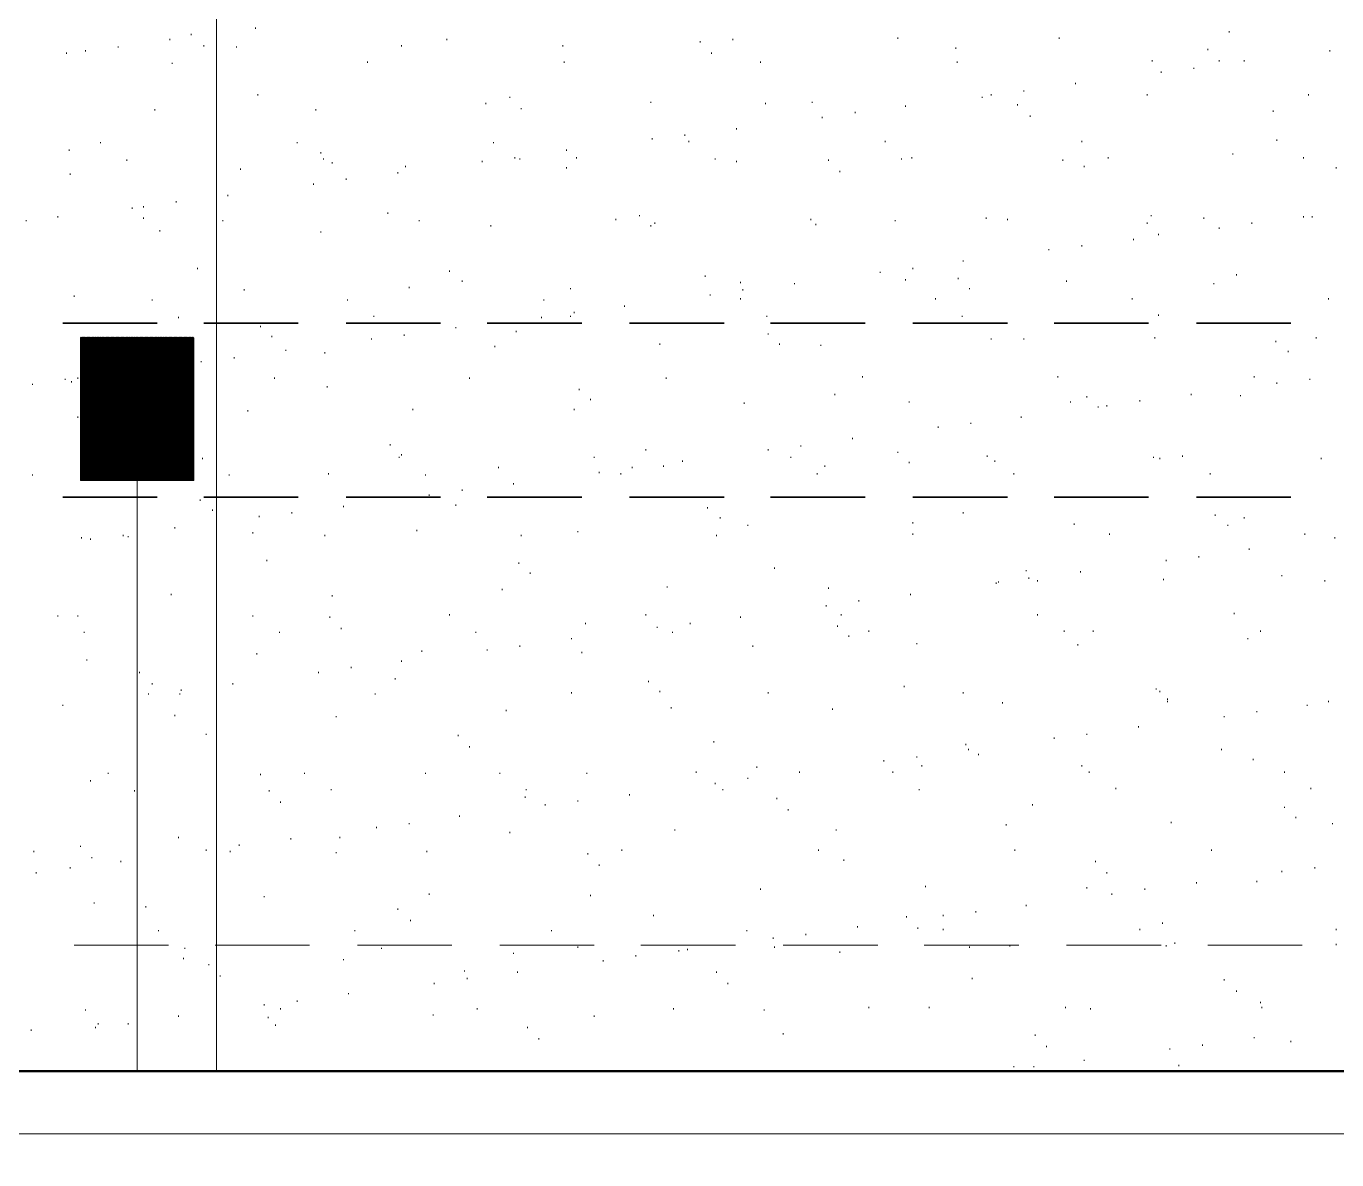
# Model space of a CAD drawing. Header units: inches. Extents: x 5 to 516, y -193 to 129.
# Drawn here: x 62.712 to 66.18, y -88.185 to -85.183 of the extents above; entities that cross this region are included whole.
import ezdxf

# ---------------------------------------------------------------- set-up
doc = ezdxf.new("R2010")
doc.units = ezdxf.units.IN
doc.header["$MEASUREMENT"] = 0
doc.layers.add('PDF4_Geometry', color=7, linetype='Continuous')

msp = doc.modelspace()

# ---------------------------------------------------------------- linework, layer by layer
at = {"layer": 'PDF4_Geometry', "lineweight": 15}
for points in [[(63.2154233, -87.9496505), (63.2154233, -79.9696499)], [(63.0920916, -85.219649), (63.0920916, -85.2163158)], [(63.1487593, -85.2063158), (63.1487593, -85.2029826)], [(63.3187593, -85.1896489), (63.3187593, -85.1863158)], [(63.8254257, -85.219649), (63.8254257, -85.2163158)], [(64.5820921, -85.219649), (64.5820921, -85.2163158)], [(65.018758, -85.2163158), (65.018758, -85.2129826)], [(65.4454277, -85.2163158), (65.4454277, -85.2129826)], [(65.8954263, -85.199649), (65.8954263, -85.1963158)], [(62.8687605, -85.2496491), (62.8687605, -85.2463159)], [(62.9554271, -85.2396491), (62.9554271, -85.2363158)], [(63.1820914, -85.2363158), (63.1820914, -85.2329827)], [(63.2687579, -85.2396491), (63.2687579, -85.2363158)], [(63.7054272, -85.2363158), (63.7054272, -85.2329827)], [(64.1320934, -85.2363158), (64.1320934, -85.2329827)], [(64.4954256, -85.2263158), (64.4954256, -85.2229826)], [(65.1720919, -85.2429827), (65.1720919, -85.2396491)], [(65.8387586, -85.2463159), (65.8387586, -85.2429827)], [(66.1620924, -85.2496491), (66.1620924, -85.2463159)], [(62.8187592, -85.2563159), (62.8187592, -85.2529827)], [(63.098758, -85.2829823), (63.098758, -85.2796491)], [(63.6154274, -85.2796491), (63.6154274, -85.276316)], [(64.1354266, -85.2796491), (64.1354266, -85.276316)], [(64.5254277, -85.2563159), (64.5254277, -85.2529827)], [(64.6554259, -85.2796491), (64.6554259, -85.276316)], [(65.1754251, -85.2796491), (65.1754251, -85.276316)], [(65.6920945, -85.276316), (65.6920945, -85.2729823)], [(65.8687608, -85.276316), (65.8687608, -85.2729823)], [(65.9354247, -85.276316), (65.9354247, -85.2729823)], [(65.7154269, -85.306316), (65.7154269, -85.3029823)], [(65.8020934, -85.296316), (65.8020934, -85.2929823)], [(65.3520914, -85.3563156), (65.3520914, -85.3529825)], [(65.4887593, -85.336316), (65.4887593, -85.3329824)], [(63.3254256, -85.3663157), (63.3254256, -85.3629825)], [(63.9287582, -85.3896493), (63.9287582, -85.3863157)], [(63.9920924, -85.3729825), (63.9920924, -85.3696493)], [(64.3654274, -85.3863157), (64.3654274, -85.3829825)], [(64.6687586, -85.3896493), (64.6687586, -85.3863157)], [(64.7920938, -85.3863157), (64.7920938, -85.3829825)], [(65.2420925, -85.3729825), (65.2420925, -85.3696493)], [(65.2654249, -85.3663157), (65.2654249, -85.3629825)], [(65.3354254, -85.3929825), (65.3354254, -85.3896493)], [(65.6787583, -85.3663157), (65.6787583, -85.3629825)], [(66.1054246, -85.3663157), (66.1054246, -85.3629825)], [(63.0520932, -85.4063157), (63.0520932, -85.4029825)], [(63.4787595, -85.4063157), (63.4787595, -85.4029825)], [(64.0220911, -85.4029825), (64.0220911, -85.3996493)], [(64.8187594, -85.4263157), (64.8187594, -85.4229826)], [(64.9054259, -85.4129826), (64.9054259, -85.4096493)], [(65.0387606, -85.3963157), (65.0387606, -85.3929825)], [(65.3687607, -85.4229826), (65.3687607, -85.4196494)], [(66.0120917, -85.4096493), (66.0120917, -85.4063157)], [(64.5920917, -85.4563158), (64.5920917, -85.4529826)], [(62.9087589, -85.4929827), (62.9087589, -85.4896491)], [(63.4287581, -85.4929827), (63.4287581, -85.4896491)], [(63.9487607, -85.4929827), (63.9487607, -85.4896491)], [(64.3687607, -85.4829827), (64.3687607, -85.4796491)], [(64.4554272, -85.4729826), (64.4554272, -85.469649)], [(64.4654268, -85.4896491), (64.4654268, -85.4863159)], [(64.9854261, -85.4896491), (64.9854261, -85.4863159)], [(65.5054253, -85.4896491), (65.5054253, -85.4863159)], [(66.0220913, -85.4863159), (66.0220913, -85.4829827)], [(62.8254256, -85.5129827), (62.8254256, -85.5096491)], [(63.4920923, -85.5196491), (63.4920923, -85.5163159)], [(64.142093, -85.5129827), (64.142093, -85.5096491)], [(65.905426, -85.5229823), (65.905426, -85.5196491)], [(62.9787594, -85.5396491), (62.9787594, -85.536316)], [(63.2787609, -85.5629824), (63.2787609, -85.5596492)], [(63.4987587, -85.536316), (63.4987587, -85.5329824)], [(63.5220911, -85.546316), (63.5220911, -85.5429824)], [(63.7154267, -85.556316), (63.7154267, -85.5529824)], [(63.9187586, -85.5429824), (63.9187586, -85.5396491)], [(64.0054251, -85.5329824), (64.0054251, -85.5296491)], [(64.0187579, -85.536316), (64.0187579, -85.5329824)], [(64.142093, -85.5596492), (64.142093, -85.556316)], [(64.1687586, -85.5329824), (64.1687586, -85.5296491)], [(64.5354273, -85.536316), (64.5354273, -85.5329824)], [(64.5920917, -85.5429824), (64.5920917, -85.5396491)], [(64.8354253, -85.5396491), (64.8354253, -85.536316)], [(65.028761, -85.536316), (65.028761, -85.5329824)], [(65.0554266, -85.5329824), (65.0554266, -85.5296491)], [(65.4554273, -85.5396491), (65.4554273, -85.536316)], [(65.5120916, -85.556316), (65.5120916, -85.5529824)], [(65.5754258, -85.5329824), (65.5754258, -85.5296491)], [(66.0920918, -85.5329824), (66.0920918, -85.5296491)], [(66.1787584, -85.5596492), (66.1787584, -85.556316)], [(62.8287588, -85.576316), (62.8287588, -85.5729824)], [(63.5587597, -85.5896493), (63.5587597, -85.586316)], [(63.6954276, -85.5729824), (63.6954276, -85.5696492)], [(64.8654275, -85.5696492), (64.8654275, -85.566316)], [(63.2454255, -85.6329825), (63.2454255, -85.6296493)], [(63.4720931, -85.6029825), (63.4720931, -85.5996493)], [(62.9920923, -85.6663158), (62.9920923, -85.6629826)], [(63.0220911, -85.6629826), (63.0220911, -85.6596494)], [(63.108761, -85.6496494), (63.108761, -85.6463158)], [(62.7120935, -85.699649), (62.7120935, -85.6963158)], [(62.7954268, -85.689649), (62.7954268, -85.6863158)], [(63.0220911, -85.6929827), (63.0220911, -85.689649)], [(63.2320927, -85.699649), (63.2320927, -85.6963158)], [(63.6687586, -85.6796494), (63.6687586, -85.6763158)], [(63.7520919, -85.699649), (63.7520919, -85.6963158)], [(64.2720912, -85.6963158), (64.2720912, -85.6929827)], [(64.3354253, -85.6863158), (64.3354253, -85.6829826)], [(64.7887606, -85.6963158), (64.7887606, -85.6929827)], [(65.0120916, -85.699649), (65.0120916, -85.6963158)], [(65.252092, -85.6929827), (65.252092, -85.689649)], [(65.3087598, -85.6963158), (65.3087598, -85.6929827)], [(65.6887579, -85.6863158), (65.6887579, -85.6829826)], [(65.828759, -85.6929827), (65.828759, -85.689649)], [(66.0920918, -85.689649), (66.0920918, -85.6863158)], [(66.1154276, -85.689649), (66.1154276, -85.6863158)], [(63.065426, -85.7263159), (63.065426, -85.7229827)], [(63.4920923, -85.7296491), (63.4920923, -85.7263159)], [(63.9420944, -85.7129827), (63.9420944, -85.709649)], [(64.3654274, -85.7129827), (64.3654274, -85.709649)], [(64.3754271, -85.7063158), (64.3754271, -85.7029827)], [(64.8020934, -85.709649), (64.8020934, -85.7063158)], [(65.6787583, -85.7063158), (65.6787583, -85.7029827)], [(65.7087605, -85.7363159), (65.7087605, -85.7329827)], [(65.8687608, -85.719649), (65.8687608, -85.7163159)], [(65.9554274, -85.7063158), (65.9554274, -85.7029827)], [(65.5054253, -85.7663159), (65.5054253, -85.7629828)], [(65.6420932, -85.7496491), (65.6420932, -85.7463159)], [(65.1920945, -85.806316), (65.1920945, -85.8029824)], [(65.4187587, -85.776316), (65.4187587, -85.7729823)], [(63.1654253, -85.826316), (63.1654253, -85.8229824)], [(63.8320921, -85.8329824), (63.8320921, -85.8296493)], [(64.9720932, -85.8363161), (64.9720932, -85.8329824)], [(65.0587598, -85.826316), (65.0587598, -85.8229824)], [(65.9154256, -85.8429824), (65.9154256, -85.8396493)], [(63.7254263, -85.8763157), (63.7254263, -85.8729825)], [(63.8654274, -85.8596493), (63.8654274, -85.8563157)], [(64.5087583, -85.8463161), (64.5087583, -85.8429824)], [(64.6020913, -85.8629825), (64.6020913, -85.8596493)], [(64.7454256, -85.8663157), (64.7454256, -85.8629825)], [(65.0387606, -85.8563157), (65.0387606, -85.8529825)], [(65.1787583, -85.8529825), (65.1787583, -85.8496493)], [(65.4654269, -85.8596493), (65.4654269, -85.8563157)], [(65.8554246, -85.8663157), (65.8554246, -85.8629825)], [(62.8387584, -85.8996494), (62.8387584, -85.8963158)], [(63.0454268, -85.9096494), (63.0454268, -85.9063158)], [(63.2887605, -85.8829826), (63.2887605, -85.8796493)], [(63.5620928, -85.9096494), (63.5620928, -85.9063158)], [(64.0820921, -85.9096494), (64.0820921, -85.9063158)], [(64.1520927, -85.8796493), (64.1520927, -85.8763157)], [(64.5220912, -85.8963158), (64.5220912, -85.8929826)], [(64.6020913, -85.9063158), (64.6020913, -85.9029826)], [(64.6087611, -85.8829826), (64.6087611, -85.8796493)], [(65.1187607, -85.9063158), (65.1187607, -85.9029826)], [(65.2087605, -85.8796493), (65.2087605, -85.8763157)], [(65.6387599, -85.9063158), (65.6387599, -85.9029826)], [(66.1587592, -85.9063158), (66.1587592, -85.9029826)], [(64.1620922, -85.9429827), (64.1620922, -85.939649)], [(64.2954269, -85.9263158), (64.2954269, -85.9229826)], [(63.1154273, -85.9563158), (63.1154273, -85.9529827)], [(63.332092, -85.9796491), (63.332092, -85.9763159)], [(63.6320934, -85.9529827), (63.6320934, -85.9496491)], [(63.8487581, -85.9829827), (63.8487581, -85.9796491)], [(64.0754257, -85.9563158), (64.0754257, -85.9529827)], [(64.1520927, -85.9529827), (64.1520927, -85.9496491)], [(64.6720919, -85.9529827), (64.6720919, -85.9496491)], [(65.1887579, -85.9529827), (65.1887579, -85.9496491)], [(65.7087605, -85.9496491), (65.7087605, -85.9463158)], [(63.3620942, -86.006316), (63.3620942, -86.0029827)], [(63.625427, -86.0129828), (63.625427, -86.0096491)], [(63.7120936, -86.0029827), (63.7120936, -85.9996491)], [(64.0087583, -85.9929827), (64.0087583, -85.9896491)], [(64.675425, -85.9996491), (64.675425, -85.996316)], [(65.2654249, -86.0129828), (65.2654249, -86.0096491)], [(65.3520914, -86.0129828), (65.3520914, -86.0096491)], [(65.6987609, -86.0096491), (65.6987609, -86.006316)], [(66.1254272, -86.0096491), (66.1254272, -86.006316)], [(63.3987594, -86.0429824), (63.3987594, -86.0396492)], [(63.5020919, -86.0496492), (63.5020919, -86.046316)], [(63.952094, -86.0329824), (63.952094, -86.0296492)], [(64.3887598, -86.026316), (64.3887598, -86.0229823)], [(64.7054273, -86.026316), (64.7054273, -86.0229823)], [(64.8154261, -86.0296492), (64.8154261, -86.026316)], [(66.0187581, -86.0196492), (66.0187581, -86.016316)], [(66.0520935, -86.046316), (66.0520935, -86.0429824)], [(63.1754249, -86.0729825), (63.1754249, -86.0696492)], [(63.2620915, -86.0629825), (63.2620915, -86.0596492)], [(62.815426, -86.1196494), (62.815426, -86.1163157)], [(62.848758, -86.1163157), (62.848758, -86.1129825)], [(62.9654233, -86.3029829), (62.9654233, -86.0963162), (63.0487566, -86.0963162), (63.0487566, -86.3029829)], [(63.3687606, -86.1163157), (63.3687606, -86.1129825)], [(63.8854266, -86.1163157), (63.8854266, -86.1129825)], [(64.4054258, -86.1163157), (64.4054258, -86.1129825)], [(64.925425, -86.1129825), (64.925425, -86.1096494)], [(65.4420945, -86.1129825), (65.4420945, -86.1096494)], [(65.9620937, -86.1129825), (65.9620937, -86.1096494)], [(66.1087612, -86.1196494), (66.1087612, -86.1163157)], [(62.7287594, -86.1329826), (62.7287594, -86.1296494)], [(62.832092, -86.1263157), (62.832092, -86.1229825)], [(63.5087583, -86.1396494), (63.5087583, -86.1363157)], [(64.175425, -86.1463158), (64.175425, -86.1429826)], [(66.0220913, -86.1296494), (66.0220913, -86.1263157)], [(64.2054272, -86.1729826), (64.2054272, -86.1696494)], [(64.6120943, -86.1829826), (64.6120943, -86.1796495)], [(64.8520913, -86.1596494), (64.8520913, -86.1563158)], [(65.0487602, -86.1796495), (65.0487602, -86.1763158)], [(65.4754265, -86.1796495), (65.4754265, -86.1763158)], [(65.518758, -86.1663158), (65.518758, -86.1629826)], [(65.5720926, -86.189649), (65.5720926, -86.1863159)], [(65.6587592, -86.1763158), (65.6587592, -86.1729826)], [(65.7954271, -86.1596494), (65.7954271, -86.1563158)], [(65.9254251, -86.1629826), (65.9254251, -86.1596494)], [(62.848758, -86.2196491), (62.848758, -86.2163159)], [(63.0054217, -86.1996503), (63.0054217, -87.9496505)], [(63.29876, -86.2029827), (63.29876, -86.1996491)], [(63.735426, -86.1996491), (63.735426, -86.1963159)], [(64.1620922, -86.1996491), (64.1620922, -86.1963159)], [(65.345425, -86.2196491), (65.345425, -86.2163159)], [(65.5487602, -86.1929827), (65.5487602, -86.189649)], [(65.1254271, -86.246316), (65.1254271, -86.2429827)], [(65.2120937, -86.2363159), (65.2120937, -86.2329827)], [(63.6754249, -86.2929824), (63.6754249, -86.2896492)], [(64.8987595, -86.276316), (64.8987595, -86.2729824)], [(63.1787581, -86.3296493), (63.1787581, -86.3263161)], [(63.6987607, -86.3263161), (63.6987607, -86.3229825)], [(63.7054272, -86.3196493), (63.7054272, -86.3163161)], [(64.2154268, -86.3263161), (64.2154268, -86.3229825)], [(64.3520913, -86.306316), (64.3520913, -86.3029824)], [(64.675425, -86.306316), (64.675425, -86.3029824)], [(64.735426, -86.3263161), (64.735426, -86.3229825)], [(64.7620916, -86.296316), (64.7620916, -86.2929824)], [(65.018758, -86.3129825), (65.018758, -86.3096493)], [(65.2554252, -86.3229825), (65.2554252, -86.3196493)], [(65.6954277, -86.3263161), (65.6954277, -86.3229825)], [(65.7120937, -86.3296493), (65.7120937, -86.3263161)], [(65.7720913, -86.3229825), (65.7720913, -86.3196493)], [(66.13876, -86.3296493), (66.13876, -86.3263161)], [(63.9620936, -86.3529825), (63.9620936, -86.3496493)], [(64.3154261, -86.3529825), (64.3154261, -86.3496493)], [(64.3987594, -86.3496493), (64.3987594, -86.3463161)], [(64.4487608, -86.3363161), (64.4487608, -86.3329825)], [(64.8254258, -86.3496493), (64.8254258, -86.3463161)], [(65.0487602, -86.3396493), (65.0487602, -86.3363161)], [(65.2754278, -86.3363161), (65.2754278, -86.3329825)], [(62.7287594, -86.3729825), (62.7287594, -86.3696494)], [(63.2487587, -86.3729825), (63.2487587, -86.3696494)], [(63.5120915, -86.3696494), (63.5120915, -86.3663158)], [(63.7687579, -86.3729825), (63.7687579, -86.3696494)], [(64.0020919, -86.3963158), (64.0020919, -86.3929826)], [(64.2287595, -86.3663158), (64.2287595, -86.3629825)], [(64.2854273, -86.3696494), (64.2854273, -86.3663158)], [(64.8054265, -86.3696494), (64.8054265, -86.3663158)], [(65.3254258, -86.3696494), (65.3254258, -86.3663158)], [(65.845425, -86.3696494), (65.845425, -86.3663158)], [(63.7787609, -86.4263158), (63.7787609, -86.4229827)], [(63.8654274, -86.4129827), (63.8654274, -86.4096494)], [(63.1720917, -86.439649), (63.1720917, -86.4363159)], [(63.2054271, -86.4663159), (63.2054271, -86.4629827)], [(63.5520933, -86.4563159), (63.5520933, -86.4529827)], [(63.8487581, -86.4529827), (63.8487581, -86.4496491)], [(64.5154248, -86.4596491), (64.5154248, -86.4563159)], [(63.3287588, -86.4829828), (63.3287588, -86.4796492)], [(63.4154254, -86.4729827), (63.4154254, -86.4696491)], [(64.5487601, -86.4863159), (64.5487601, -86.4829828)], [(65.0587598, -86.4996492), (65.0587598, -86.496316)], [(65.1920945, -86.4729827), (65.1920945, -86.4696491)], [(65.4854261, -86.5029828), (65.4854261, -86.4996492)], [(65.8587612, -86.4796492), (65.8587612, -86.4763159)], [(65.9354247, -86.4863159), (65.9354247, -86.4829828)], [(62.9687599, -86.5329824), (62.9687599, -86.5296492)], [(62.9820927, -86.5363161), (62.9820927, -86.5329824)], [(63.1054244, -86.5129828), (63.1054244, -86.5096492)], [(63.3120928, -86.5263161), (63.3120928, -86.5229824)], [(63.5020919, -86.5329824), (63.5020919, -86.5296492)], [(63.7454255, -86.5196492), (63.7454255, -86.516316)], [(64.0220911, -86.5329824), (64.0220911, -86.5296492)], [(64.1720918, -86.5229824), (64.1720918, -86.5196492)], [(64.5387606, -86.5329824), (64.5387606, -86.5296492)], [(64.6220939, -86.506316), (64.6220939, -86.5029828)], [(65.0587598, -86.5296492), (65.0587598, -86.5263161)], [(65.578759, -86.5296492), (65.578759, -86.5263161)], [(65.8920932, -86.506316), (65.8920932, -86.5029828)], [(66.095425, -86.5296492), (66.095425, -86.5263161)], [(62.8587609, -86.5396492), (62.8587609, -86.5363161)], [(62.8820933, -86.5429824), (62.8820933, -86.5396492)], [(65.9487609, -86.5696493), (65.9487609, -86.5663161)], [(66.1754251, -86.5396492), (66.1754251, -86.5363161)], [(63.348758, -86.5996493), (63.348758, -86.5963162)], [(64.0154248, -86.6063157), (64.0154248, -86.6029826)], [(65.7287597, -86.5996493), (65.7287597, -86.5963162)], [(65.8154262, -86.5896493), (65.8154262, -86.5863161)], [(64.0454269, -86.6329826), (64.0454269, -86.6296494)], [(64.6920944, -86.6196494), (64.6920944, -86.6163158)], [(65.3587611, -86.6263158), (65.3587611, -86.6229826)], [(65.502092, -86.6296494), (65.502092, -86.6263158)], [(66.0354275, -86.6396494), (66.0354275, -86.6363158)], [(63.9720931, -86.6763158), (63.9720931, -86.6729827)], [(64.4087591, -86.6696495), (64.4087591, -86.6663158)], [(64.8354253, -86.6729827), (64.8354253, -86.6696495)], [(65.278761, -86.6596494), (65.278761, -86.6563158)], [(65.2854274, -86.6563158), (65.2854274, -86.6529826)], [(65.3654275, -86.6463158), (65.3654275, -86.6429826)], [(65.3887599, -86.6529826), (65.3887599, -86.6496494)], [(65.7220933, -86.6496494), (65.7220933, -86.6463158)], [(66.1487596, -86.6529826), (66.1487596, -86.6496494)], [(63.0954248, -86.6896491), (63.0954248, -86.6863159)], [(63.5220911, -86.6929827), (63.5220911, -86.6896491)], [(64.9154255, -86.7063159), (64.9154255, -86.7029827)], [(65.0520934, -86.6896491), (65.0520934, -86.6863159)], [(63.8320921, -86.7429828), (63.8320921, -86.7396492)], [(64.3520913, -86.7429828), (64.3520913, -86.7396492)], [(64.8287589, -86.7196491), (64.8287589, -86.716316)], [(64.8687607, -86.7429828), (64.8687607, -86.7396492)], [(65.3887599, -86.7429828), (65.3887599, -86.7396492)], [(65.9087592, -86.7396492), (65.9087592, -86.736316)], [(62.7954268, -86.746316), (62.7954268, -86.7429828)], [(62.848758, -86.746316), (62.848758, -86.7429828)], [(63.3120928, -86.746316), (63.3120928, -86.7429828)], [(63.5154247, -86.7496492), (63.5154247, -86.746316)], [(63.5454269, -86.7796492), (63.5454269, -86.7763161)], [(64.1920944, -86.766316), (64.1920944, -86.7629828)], [(64.3820934, -86.7763161), (64.3820934, -86.7729824)], [(64.46876, -86.766316), (64.46876, -86.7629828)], [(64.6020913, -86.7496492), (64.6020913, -86.746316)], [(64.8587611, -86.7729824), (64.8587611, -86.7696492)], [(62.8654273, -86.7896492), (62.8654273, -86.7863161)], [(63.3820934, -86.7896492), (63.3820934, -86.7863161)], [(63.9020926, -86.7896492), (63.9020926, -86.7863161)], [(64.1554258, -86.8063161), (64.1554258, -86.8029825)], [(64.4220918, -86.7896492), (64.4220918, -86.7863161)], [(64.8887599, -86.7996493), (64.8887599, -86.7963161)], [(64.9420944, -86.7863161), (64.9420944, -86.7829825)], [(65.4587605, -86.7863161), (65.4587605, -86.7829825)], [(65.5354274, -86.7863161), (65.5354274, -86.7829825)], [(65.9454277, -86.8063161), (65.9454277, -86.8029825)], [(65.9787597, -86.7863161), (65.9787597, -86.7829825)], [(63.3220924, -86.8463162), (63.3220924, -86.8429825)], [(63.7587583, -86.8396494), (63.7587583, -86.8363161)], [(63.9320914, -86.8363161), (63.9320914, -86.8329825)], [(64.0187579, -86.8263161), (64.0187579, -86.8229825)], [(64.1820914, -86.8429825), (64.1820914, -86.8396494)], [(64.6354267, -86.8263161), (64.6354267, -86.8229825)], [(65.0687594, -86.8196493), (65.0687594, -86.8163161)], [(65.4954256, -86.8229825), (65.4954256, -86.8196493)], [(62.8720938, -86.8629826), (62.8720938, -86.8596494)], [(63.5720924, -86.8829826), (63.5720924, -86.8796494)], [(63.7054272, -86.8663158), (63.7054272, -86.8629826)], [(63.0120914, -86.8963159), (63.0120914, -86.8929826)], [(63.4854259, -86.8963159), (63.4854259, -86.8929826)], [(63.6887578, -86.9129827), (63.6887578, -86.9096495)], [(64.3587611, -86.9196495), (64.3587611, -86.9163159)], [(63.0354272, -86.9529828), (63.0354272, -86.9496491)], [(63.0454268, -86.9263159), (63.0454268, -86.9229827)], [(63.1187606, -86.9529828), (63.1187606, -86.9496491)], [(63.1220938, -86.9429828), (63.1220938, -86.9396491)], [(63.2587582, -86.9263159), (63.2587582, -86.9229827)], [(63.6354266, -86.9529828), (63.6354266, -86.9496491)], [(64.1554258, -86.9496491), (64.1554258, -86.9463159)], [(64.3887598, -86.9463159), (64.3887598, -86.9429828)], [(64.675425, -86.9496491), (64.675425, -86.9463159)], [(65.0354274, -86.9329827), (65.0354274, -86.9296495)], [(65.1920945, -86.9496491), (65.1920945, -86.9463159)], [(65.7020941, -86.9396491), (65.7020941, -86.9363159)], [(65.7120937, -86.9463159), (65.7120937, -86.9429828)], [(62.8087596, -86.9829828), (62.8087596, -86.9796492)], [(65.295427, -86.976316), (65.295427, -86.9729828)], [(65.7320929, -86.966316), (65.7320929, -86.9629828)], [(65.7320929, -86.9729828), (65.7320929, -86.9696491)], [(66.1020914, -86.9829828), (66.1020914, -86.9796492)], [(66.1587592, -86.9729828), (66.1587592, -86.9696491)], [(63.1054244, -87.0096492), (63.1054244, -87.006316)], [(63.532094, -87.0129829), (63.532094, -87.0096492)], [(63.9820927, -86.996316), (63.9820927, -86.9929828)], [(64.4187586, -86.9896492), (64.4187586, -86.986316)], [(64.8454249, -86.9929828), (64.8454249, -86.9896492)], [(65.8820936, -87.0129829), (65.8820936, -87.0096492)], [(65.9687601, -86.9996492), (65.9687601, -86.996316)], [(65.6554259, -87.0396493), (65.6554259, -87.0363161)], [(63.1887577, -87.0596493), (63.1887577, -87.0563161)], [(63.8554245, -87.0629825), (63.8554245, -87.0596493)], [(63.8854266, -87.0929825), (63.8854266, -87.0896494)], [(64.5320941, -87.0796494), (64.5320941, -87.0763161)], [(65.1987608, -87.0863162), (65.1987608, -87.0829825)], [(65.4320915, -87.0696493), (65.4320915, -87.0663161)], [(65.518758, -87.0596493), (65.518758, -87.0563161)], [(65.0687594, -87.1196494), (65.0687594, -87.1163158)], [(65.2054273, -87.0996494), (65.2054273, -87.0963162)], [(65.2320928, -87.1129826), (65.2320928, -87.1096494)], [(65.8754272, -87.0996494), (65.8754272, -87.0963162)], [(65.9587605, -87.1263158), (65.9587605, -87.1229826)], [(64.485426, -87.1596495), (64.485426, -87.1563159)], [(64.6454262, -87.1463159), (64.6454262, -87.1429827)], [(64.7587584, -87.1596495), (64.7587584, -87.1563159)], [(64.9820928, -87.1296494), (64.9820928, -87.1263158)], [(65.0054252, -87.1596495), (65.0054252, -87.1563159)], [(65.0820922, -87.1429827), (65.0820922, -87.1396494)], [(65.5054253, -87.1429827), (65.5054253, -87.1396494)], [(65.5254278, -87.1596495), (65.5254278, -87.1563159)], [(66.0420939, -87.1596495), (66.0420939, -87.1563159)], [(62.8820933, -87.1829827), (62.8820933, -87.1796495)], [(62.9287581, -87.1629827), (62.9287581, -87.1596495)], [(63.332092, -87.1663159), (63.332092, -87.1629827)], [(63.4487607, -87.1629827), (63.4487607, -87.1596495)], [(63.7687579, -87.1629827), (63.7687579, -87.1596495)], [(63.9654267, -87.1629827), (63.9654267, -87.1596495)], [(64.1954276, -87.1629827), (64.1954276, -87.1596495)], [(64.5354273, -87.1896491), (64.5354273, -87.1863159)], [(64.6220939, -87.1763163), (64.6220939, -87.1729823)], [(62.9987587, -87.2096492), (62.9987587, -87.2063159)], [(63.3554244, -87.2096492), (63.3554244, -87.2063159)], [(63.5187579, -87.2063159), (63.5187579, -87.2029828)], [(64.0320941, -87.226316), (64.0320941, -87.2229828)], [(64.0354273, -87.2063159), (64.0354273, -87.2029828)], [(64.3087597, -87.2196496), (64.3087597, -87.2163164)], [(64.5554265, -87.2063159), (64.5554265, -87.2029828)], [(64.6987608, -87.2296492), (64.6987608, -87.226316)], [(65.0754258, -87.2063159), (65.0754258, -87.2029828)], [(65.595425, -87.2029828), (65.595425, -87.1996495)], [(66.1120944, -87.2029828), (66.1120944, -87.1996495)], [(63.3854266, -87.2396496), (63.3854266, -87.2363156)], [(64.0854253, -87.2463161), (64.0854253, -87.2429828)], [(64.1720918, -87.2363156), (64.1720918, -87.2329824)], [(64.7287596, -87.2596497), (64.7287596, -87.2563156)], [(65.3754271, -87.2463161), (65.3754271, -87.2429828)], [(66.0420939, -87.2529824), (66.0420939, -87.2496492)], [(63.7254263, -87.2963157), (63.7254263, -87.2929825)], [(63.858761, -87.2763157), (63.858761, -87.2729824)], [(65.3054266, -87.2996497), (65.3054266, -87.2963157)], [(65.7420925, -87.2929825), (65.7420925, -87.2896493)], [(66.0720926, -87.2796497), (66.0720926, -87.2763157)], [(66.1687588, -87.2963157), (66.1687588, -87.2929825)], [(63.1154273, -87.3329826), (63.1154273, -87.3296494)], [(63.5420937, -87.3329826), (63.5420937, -87.3296494)], [(63.6387598, -87.3063161), (63.6387598, -87.3029829)], [(63.9920924, -87.3196489), (63.9920924, -87.3163157)], [(64.4287582, -87.3129826), (64.4287582, -87.3096493)], [(64.8554245, -87.3129826), (64.8554245, -87.3096493)], [(62.7320926, -87.3696495), (62.7320926, -87.3663162)], [(62.8554244, -87.3563158), (62.8554244, -87.3529826)], [(63.1887577, -87.3663162), (63.1887577, -87.3629831)], [(63.2520919, -87.3696495), (63.2520919, -87.3663162)], [(63.2754276, -87.3529826), (63.2754276, -87.3496494)], [(63.4120921, -87.3363158), (63.4120921, -87.3329826)], [(63.7720911, -87.3696495), (63.7720911, -87.3663162)], [(64.2887606, -87.3663162), (64.2887606, -87.3629831)], [(64.8087598, -87.3663162), (64.8087598, -87.3629831)], [(65.328759, -87.3663162), (65.328759, -87.3629831)], [(65.8487582, -87.3663162), (65.8487582, -87.3629831)], [(62.8854265, -87.3863163), (62.8854265, -87.3829831)], [(62.9620935, -87.3963159), (62.9620935, -87.3929827)], [(63.532094, -87.3729826), (63.532094, -87.3696495)], [(64.1987608, -87.3763158), (64.1987608, -87.3729826)], [(64.8754271, -87.3929827), (64.8754271, -87.3896495)], [(65.5420938, -87.3963159), (65.5420938, -87.3929827)], [(62.738759, -87.4263163), (62.738759, -87.4229823)], [(62.8287588, -87.4129827), (62.8287588, -87.4096495)], [(64.2287595, -87.4063163), (64.2287595, -87.4029823)], [(65.5720926, -87.4263163), (65.5720926, -87.4229823)], [(66.0354275, -87.4229823), (66.0354275, -87.4196491)], [(66.122094, -87.4129827), (66.122094, -87.4096495)], [(64.6554259, -87.4696496), (64.6554259, -87.4663164)], [(65.0920917, -87.4629824), (65.0920917, -87.4596492)], [(65.518758, -87.4663164), (65.518758, -87.4629824)], [(65.6720919, -87.4696496), (65.6720919, -87.4663164)], [(65.8087598, -87.4529828), (65.8087598, -87.4496496)], [(65.9687601, -87.4496496), (65.9687601, -87.4463164)], [(62.8920929, -87.5063156), (62.8920929, -87.5029825)], [(63.3420916, -87.4896496), (63.3420916, -87.4863156)], [(63.7787609, -87.4829824), (63.7787609, -87.4796492)], [(64.2054272, -87.4863156), (64.2054272, -87.4829824)], [(65.5854254, -87.4829824), (65.5854254, -87.4796492)], [(63.0287608, -87.5163161), (63.0287608, -87.5129829)], [(63.6954276, -87.5229825), (63.6954276, -87.5196493)], [(64.3720939, -87.5396493), (64.3720939, -87.5363161)], [(65.0420938, -87.5429825), (65.0420938, -87.5396493)], [(65.1387599, -87.5396493), (65.1387599, -87.5363161)], [(65.2254265, -87.5296497), (65.2254265, -87.5263157)], [(65.3587611, -87.5129829), (65.3587611, -87.5096497)], [(63.7287595, -87.552983), (63.7287595, -87.5496497)], [(64.9120923, -87.569649), (64.9120923, -87.5663157)], [(65.0720926, -87.572983), (65.0720926, -87.569649)], [(65.1387599, -87.5763162), (65.1387599, -87.572983)], [(65.6587592, -87.5763162), (65.6587592, -87.572983)], [(65.7187601, -87.5596494), (65.7187601, -87.5563161)], [(66.1787584, -87.5763162), (66.1787584, -87.572983)], [(63.0620928, -87.5796494), (63.0620928, -87.5763162)], [(63.582092, -87.5796494), (63.582092, -87.5763162)], [(64.1020913, -87.5796494), (64.1020913, -87.5763162)], [(64.6187607, -87.5796494), (64.6187607, -87.5763162)], [(64.6887579, -87.5996494), (64.6887579, -87.5963162)], [(64.7754278, -87.589649), (64.7754278, -87.5863158)], [(65.7520921, -87.6129831), (65.7520921, -87.609649)], [(63.088755, -87.6163171), (62.838755, -87.6163171)], [(63.1320933, -87.6263159), (63.1320933, -87.6229826)], [(63.4620867, -87.6163171), (63.2120867, -87.6163171)], [(63.8387551, -87.6163171), (63.588755, -87.6163171)], [(63.6520926, -87.6263159), (63.6520926, -87.6229826)], [(64.2154234, -87.6163171), (63.9654234, -87.6163171)], [(64.0020919, -87.6396495), (64.0020919, -87.6363163)], [(64.1720918, -87.6229826), (64.1720918, -87.6196495)], [(64.3254257, -87.6463159), (64.3254257, -87.6429827)], [(64.5887551, -87.6163171), (64.3387551, -87.6163171)], [(64.4387578, -87.6329831), (64.4387578, -87.6296491)], [(64.4620936, -87.6296491), (64.4620936, -87.6263159)], [(64.6920944, -87.6229826), (64.6920944, -87.6196495)], [(64.9654234, -87.6163171), (64.7154234, -87.6163171)], [(64.8654275, -87.6363163), (64.8654275, -87.6329831)], [(65.3387552, -87.6163171), (65.0887552, -87.6163171)], [(65.2087605, -87.6229826), (65.2087605, -87.6196495)], [(65.3154262, -87.6196495), (65.3154262, -87.6163162)], [(65.7154235, -87.6163171), (65.4654235, -87.6163171)], [(65.7287597, -87.6196495), (65.7287597, -87.6163162)], [(66.0887552, -87.6163171), (65.8387552, -87.6163171)], [(66.1787584, -87.6163162), (66.1787584, -87.6129831)], [(63.1287602, -87.6529823), (63.1287602, -87.6496491)], [(63.1954275, -87.6696491), (63.1954275, -87.6663159)], [(63.5520933, -87.6563163), (63.5520933, -87.6529823)], [(64.2387592, -87.6596495), (64.2387592, -87.6563163)], [(63.2254263, -87.6996496), (63.2254263, -87.6963164)], [(63.8720939, -87.686316), (63.8720939, -87.6829828)], [(63.8787602, -87.706316), (63.8787602, -87.7029828)], [(64.0120915, -87.6896491), (64.0120915, -87.686316)], [(64.5387606, -87.6896491), (64.5387606, -87.686316)], [(65.2154268, -87.706316), (65.2154268, -87.7029828)], [(65.8820936, -87.7096492), (65.8820936, -87.706316)], [(63.565426, -87.7463161), (63.565426, -87.7429829)], [(63.7920937, -87.7196496), (63.7920937, -87.7163164)], [(64.5687594, -87.7196496), (64.5687594, -87.7163164)], [(65.9154256, -87.7396496), (65.9154256, -87.7363156)], [(63.3420916, -87.7763157), (63.3420916, -87.7729825)], [(63.3854266, -87.7863162), (63.3854266, -87.7829829)], [(63.4287581, -87.7663161), (63.4287581, -87.7629829)], [(63.9054258, -87.7863162), (63.9054258, -87.7829829)], [(64.425425, -87.7863162), (64.425425, -87.7829829)], [(64.9420944, -87.7829829), (64.9420944, -87.7796498)], [(65.1020913, -87.7829829), (65.1020913, -87.7796498)], [(65.4620937, -87.7829829), (65.4620937, -87.7796498)], [(65.528761, -87.7863162), (65.528761, -87.7829829)], [(65.9787597, -87.7696493), (65.9787597, -87.7663161)], [(65.9820929, -87.7829829), (65.9820929, -87.7796498)], [(62.8687605, -87.7896493), (62.8687605, -87.7863162)], [(63.1154273, -87.8063162), (63.1154273, -87.802983)], [(63.3520912, -87.8096494), (63.3520912, -87.8063162)], [(63.7887605, -87.802983), (63.7887605, -87.7996498)], [(64.2154268, -87.8063162), (64.2154268, -87.802983)], [(64.6654255, -87.7896493), (64.6654255, -87.7863162)], [(62.7254263, -87.842983), (62.7254263, -87.839649)], [(62.8954261, -87.8363158), (62.8954261, -87.8329826)], [(62.9020926, -87.8263162), (62.9020926, -87.822983)], [(62.9820927, -87.8263162), (62.9820927, -87.822983)], [(63.3720938, -87.8296494), (63.3720938, -87.8263162)], [(64.0387605, -87.8363158), (64.0387605, -87.8329826)], [(64.7154268, -87.8529827), (64.7154268, -87.8496494)], [(64.0687593, -87.8663163), (64.0687593, -87.8629831)], [(65.3820935, -87.8563158), (65.3820935, -87.8529827)], [(65.4120923, -87.8863163), (65.4120923, -87.8829831)], [(65.8254258, -87.8829831), (65.8254258, -87.8796491)], [(65.9620937, -87.8629831), (65.9620937, -87.859649)], [(66.0587599, -87.8729827), (66.0587599, -87.8696495)], [(65.5120916, -87.9229823), (65.5120916, -87.9196492)], [(65.7387593, -87.8929827), (65.7387593, -87.8896495)], [(65.3254258, -87.9396492), (65.3254258, -87.936316)], [(65.3787604, -87.9396492), (65.3787604, -87.936316)], [(65.7620917, -87.936316), (65.7620917, -87.9329828)], [(76.2154243, -88.1163172), (24.1287536, -88.1163172)]]:
    msp.add_lwpolyline(points, dxfattribs=at)
at = {"layer": 'PDF4_Geometry', "lineweight": 35}
for points in [[(62.8087528, -85.9696495), (63.0587528, -85.9696495)], [(63.1820845, -85.9696495), (63.4320846, -85.9696495)], [(63.5587529, -85.9696495), (63.8087529, -85.9696495)], [(63.9320846, -85.9696495), (64.1820846, -85.9696495)], [(64.3087529, -85.9696495), (64.558753, -85.9696495)], [(64.6820847, -85.9696495), (64.9320847, -85.9696495)], [(65.058753, -85.9696495), (65.308753, -85.9696495)], [(65.4320847, -85.9696495), (65.6820847, -85.9696495)], [(65.8087531, -85.9696495), (66.0587531, -85.9696495)], [(63.0587528, -86.4296512), (62.8087528, -86.4296512)], [(63.4320846, -86.4296512), (63.1820845, -86.4296512)], [(63.8087529, -86.4296512), (63.5587529, -86.4296512)], [(64.1820846, -86.4296512), (63.9320846, -86.4296512)], [(64.558753, -86.4296512), (64.3087529, -86.4296512)], [(64.9320847, -86.4296512), (64.6820847, -86.4296512)], [(65.308753, -86.4296512), (65.058753, -86.4296512)], [(65.6820847, -86.4296512), (65.4320847, -86.4296512)], [(66.0587531, -86.4296512), (65.8087531, -86.4296512)]]:
    msp.add_lwpolyline(points, dxfattribs=at)
at = {"layer": 'PDF4_Geometry', "lineweight": 15}
msp.add_lwpolyline([(63.155419, -86.0096495), (63.155419, -86.3863162), (62.8554189, -86.3863162), (62.8554189, -86.0096495)], close=True, dxfattribs=at)
at = {"layer": 'PDF4_Geometry', "lineweight": 50}
for points in [[(62.8570859, -86.3846513), (62.8570859, -86.0079846), (62.8570859, -86.3846513)], [(62.8604157, -86.3846513), (62.8604157, -86.0079846), (62.8604157, -86.3846513)], [(62.8637523, -86.3846513), (62.8637523, -86.0079846), (62.8637523, -86.3846513)], [(62.8670889, -86.3846513), (62.8670889, -86.0079846), (62.8670889, -86.3846513)], [(62.8704187, -86.3846513), (62.8704187, -86.0079846), (62.8704187, -86.3846513)], [(62.8737553, -86.3846513), (62.8737553, -86.0079846), (62.8737553, -86.3846513)], [(62.8770851, -86.3846513), (62.8770851, -86.0079846), (62.8770851, -86.3846513)], [(62.8804217, -86.3846513), (62.8804217, -86.0079846), (62.8804217, -86.3846513)], [(62.8837515, -86.3846513), (62.8837515, -86.0079846), (62.8837515, -86.3846513)], [(62.887088, -86.3846513), (62.887088, -86.0079846), (62.887088, -86.3846513)], [(62.8904179, -86.3846513), (62.8904179, -86.0079846), (62.8904179, -86.3846513)], [(62.8937544, -86.3846513), (62.8937544, -86.0079846), (62.8937544, -86.3846513)], [(62.8970843, -86.3846513), (62.8970843, -86.0079846), (62.8970843, -86.3846513)], [(62.9004208, -86.3846513), (62.9004208, -86.0079846), (62.9004208, -86.3846513)], [(62.9037506, -86.3846513), (62.9037506, -86.0079846), (62.9037506, -86.3846513)], [(62.9070872, -86.3846513), (62.9070872, -86.0079846), (62.9070872, -86.3846513)], [(62.910417, -86.3846513), (62.910417, -86.0079846), (62.910417, -86.3846513)], [(62.9137536, -86.3846513), (62.9137536, -86.0079846), (62.9137536, -86.3846513)], [(62.9170834, -86.3846513), (62.9170834, -86.0079846), (62.9170834, -86.3846513)], [(62.92042, -86.3846513), (62.92042, -86.0079846), (62.92042, -86.3846513)], [(62.9237566, -86.3846513), (62.9237566, -86.0079846), (62.9237566, -86.3846513)], [(62.9270864, -86.3846513), (62.9270864, -86.0079846), (62.9270864, -86.3846513)], [(62.9304162, -86.3846513), (62.9304162, -86.0079846), (62.9304162, -86.3846513)], [(62.9337528, -86.3846513), (62.9337528, -86.0079846), (62.9337528, -86.3846513)], [(62.9370894, -86.3846513), (62.9370894, -86.0079846), (62.9370894, -86.3846513)], [(62.9404192, -86.3846513), (62.9404192, -86.0079846), (62.9404192, -86.3846513)], [(62.943749, -86.3846513), (62.943749, -86.0079846), (62.943749, -86.3846513)], [(62.9470856, -86.3846513), (62.9470856, -86.0079846), (62.9470856, -86.3846513)], [(62.9504222, -86.3846513), (62.9504222, -86.0079846), (62.9504222, -86.3846513)], [(62.953752, -86.3846513), (62.953752, -86.0079846), (62.953752, -86.3846513)], [(62.9570886, -86.3846513), (62.9570886, -86.0079846), (62.9570886, -86.3846513)], [(62.9604184, -86.3846513), (62.9604184, -86.0079846), (62.9604184, -86.3846513)], [(62.963755, -86.3846513), (62.963755, -86.0079846), (62.963755, -86.3846513)], [(62.9670848, -86.3846513), (62.9670848, -86.0079846), (62.9670848, -86.3846513)], [(62.9704214, -86.3846513), (62.9704214, -86.0079846), (62.9704214, -86.3846513)], [(62.9737512, -86.3846513), (62.9737512, -86.0079846), (62.9737512, -86.3846513)], [(62.9770878, -86.3846513), (62.9770878, -86.0079846), (62.9770878, -86.3846513)], [(62.9804176, -86.3846513), (62.9804176, -86.0079846), (62.9804176, -86.3846513)], [(62.9837542, -86.3846513), (62.9837542, -86.0079846), (62.9837542, -86.3846513)], [(62.987084, -86.3846513), (62.987084, -86.0079846), (62.987084, -86.3846513)], [(62.9904206, -86.3846513), (62.9904206, -86.0079846), (62.9904206, -86.3846513)], [(62.9937504, -86.3846513), (62.9937504, -86.0079846), (62.9937504, -86.3846513)], [(62.997087, -86.3846513), (62.997087, -86.0079846), (62.997087, -86.3846513)], [(63.0004168, -86.3846513), (63.0004168, -86.0079846), (63.0004168, -86.3846513)], [(63.0037534, -86.3846513), (63.0037534, -86.0079846), (63.0037534, -86.3846513)], [(63.00709, -86.3846513), (63.00709, -86.0079846), (63.00709, -86.3846513)], [(63.0104198, -86.3846513), (63.0104198, -86.0079846), (63.0104198, -86.3846513)], [(63.0137496, -86.3846513), (63.0137496, -86.0079846), (63.0137496, -86.3846513)], [(63.0170862, -86.3846513), (63.0170862, -86.0079846), (63.0170862, -86.3846513)], [(63.0204227, -86.3846513), (63.0204227, -86.0079846), (63.0204227, -86.3846513)], [(63.0237526, -86.3846513), (63.0237526, -86.0079846), (63.0237526, -86.3846513)], [(63.0270824, -86.3846513), (63.0270824, -86.0079846), (63.0270824, -86.3846513)], [(63.030419, -86.3846513), (63.030419, -86.0079846), (63.030419, -86.3846513)], [(63.0337555, -86.3846513), (63.0337555, -86.0079846), (63.0337555, -86.3846513)], [(63.0370853, -86.3846513), (63.0370853, -86.0079846), (63.0370853, -86.3846513)], [(63.0404219, -86.3846513), (63.0404219, -86.0079846), (63.0404219, -86.3846513)], [(63.0437517, -86.3846513), (63.0437517, -86.0079846), (63.0437517, -86.3846513)], [(63.0470883, -86.3846513), (63.0470883, -86.0079846), (63.0470883, -86.3846513)], [(63.0504181, -86.3846513), (63.0504181, -86.0079846), (63.0504181, -86.3846513)], [(63.0537547, -86.3846513), (63.0537547, -86.0079846), (63.0537547, -86.3846513)], [(63.0570845, -86.3846513), (63.0570845, -86.0079846), (63.0570845, -86.3846513)], [(63.0604211, -86.3846513), (63.0604211, -86.0079846), (63.0604211, -86.3846513)], [(63.0637509, -86.3846513), (63.0637509, -86.0079846), (63.0637509, -86.3846513)], [(63.0670875, -86.3846513), (63.0670875, -86.0079846), (63.0670875, -86.3846513)], [(63.0704173, -86.3846513), (63.0704173, -86.0079846), (63.0704173, -86.3846513)], [(63.0737539, -86.3846513), (63.0737539, -86.0079846), (63.0737539, -86.3846513)], [(63.0770837, -86.3846513), (63.0770837, -86.0079846), (63.0770837, -86.3846513)], [(63.0804203, -86.3846513), (63.0804203, -86.0079846), (63.0804203, -86.3846513)], [(63.0837501, -86.3846513), (63.0837501, -86.0079846), (63.0837501, -86.3846513)], [(63.0870867, -86.3846513), (63.0870867, -86.0079846), (63.0870867, -86.3846513)], [(63.0904233, -86.3846513), (63.0904233, -86.0079846), (63.0904233, -86.3846513)], [(63.0937531, -86.3846513), (63.0937531, -86.0079846), (63.0937531, -86.3846513)], [(63.0970829, -86.3846513), (63.0970829, -86.0079846), (63.0970829, -86.3846513)], [(63.1004195, -86.3846513), (63.1004195, -86.0079846), (63.1004195, -86.3846513)], [(63.1037561, -86.3846513), (63.1037561, -86.0079846), (63.1037561, -86.3846513)], [(63.1070859, -86.3846513), (63.1070859, -86.0079846), (63.1070859, -86.3846513)], [(63.1104157, -86.3846513), (63.1104157, -86.0079846), (63.1104157, -86.3846513)], [(63.1137523, -86.3846513), (63.1137523, -86.0079846), (63.1137523, -86.3846513)], [(63.1170889, -86.3846513), (63.1170889, -86.0079846), (63.1170889, -86.3846513)], [(63.1204187, -86.3846513), (63.1204187, -86.0079846), (63.1204187, -86.3846513)], [(63.1237553, -86.3846513), (63.1237553, -86.0079846), (63.1237553, -86.3846513)], [(63.1270851, -86.3846513), (63.1270851, -86.0079846), (63.1270851, -86.3846513)], [(63.1304217, -86.3846513), (63.1304217, -86.0079846), (63.1304217, -86.3846513)], [(63.1337515, -86.3846513), (63.1337515, -86.0079846), (63.1337515, -86.3846513)], [(63.1370881, -86.3846513), (63.1370881, -86.0079846), (63.1370881, -86.3846513)], [(63.1404179, -86.3846513), (63.1404179, -86.0079846), (63.1404179, -86.3846513)], [(63.1437545, -86.3846513), (63.1437545, -86.0079846), (63.1437545, -86.3846513)], [(63.1470843, -86.3846513), (63.1470843, -86.0079846), (63.1470843, -86.3846513)], [(63.1504209, -86.3846513), (63.1504209, -86.0079846), (63.1504209, -86.3846513)], [(63.1537507, -86.3846513), (63.1537507, -86.0079846), (63.1537507, -86.3846513)], [(76.215421, -87.9496505), (76.215421, -88.9496506), (24.1287503, -88.9496506), (24.1287503, -88.1163172), (23.9620836, -88.1163172), (23.9620836, -87.9496505)]]:
    msp.add_lwpolyline(points, close=True, dxfattribs=at)

doc.saveas('drawing.dxf')
